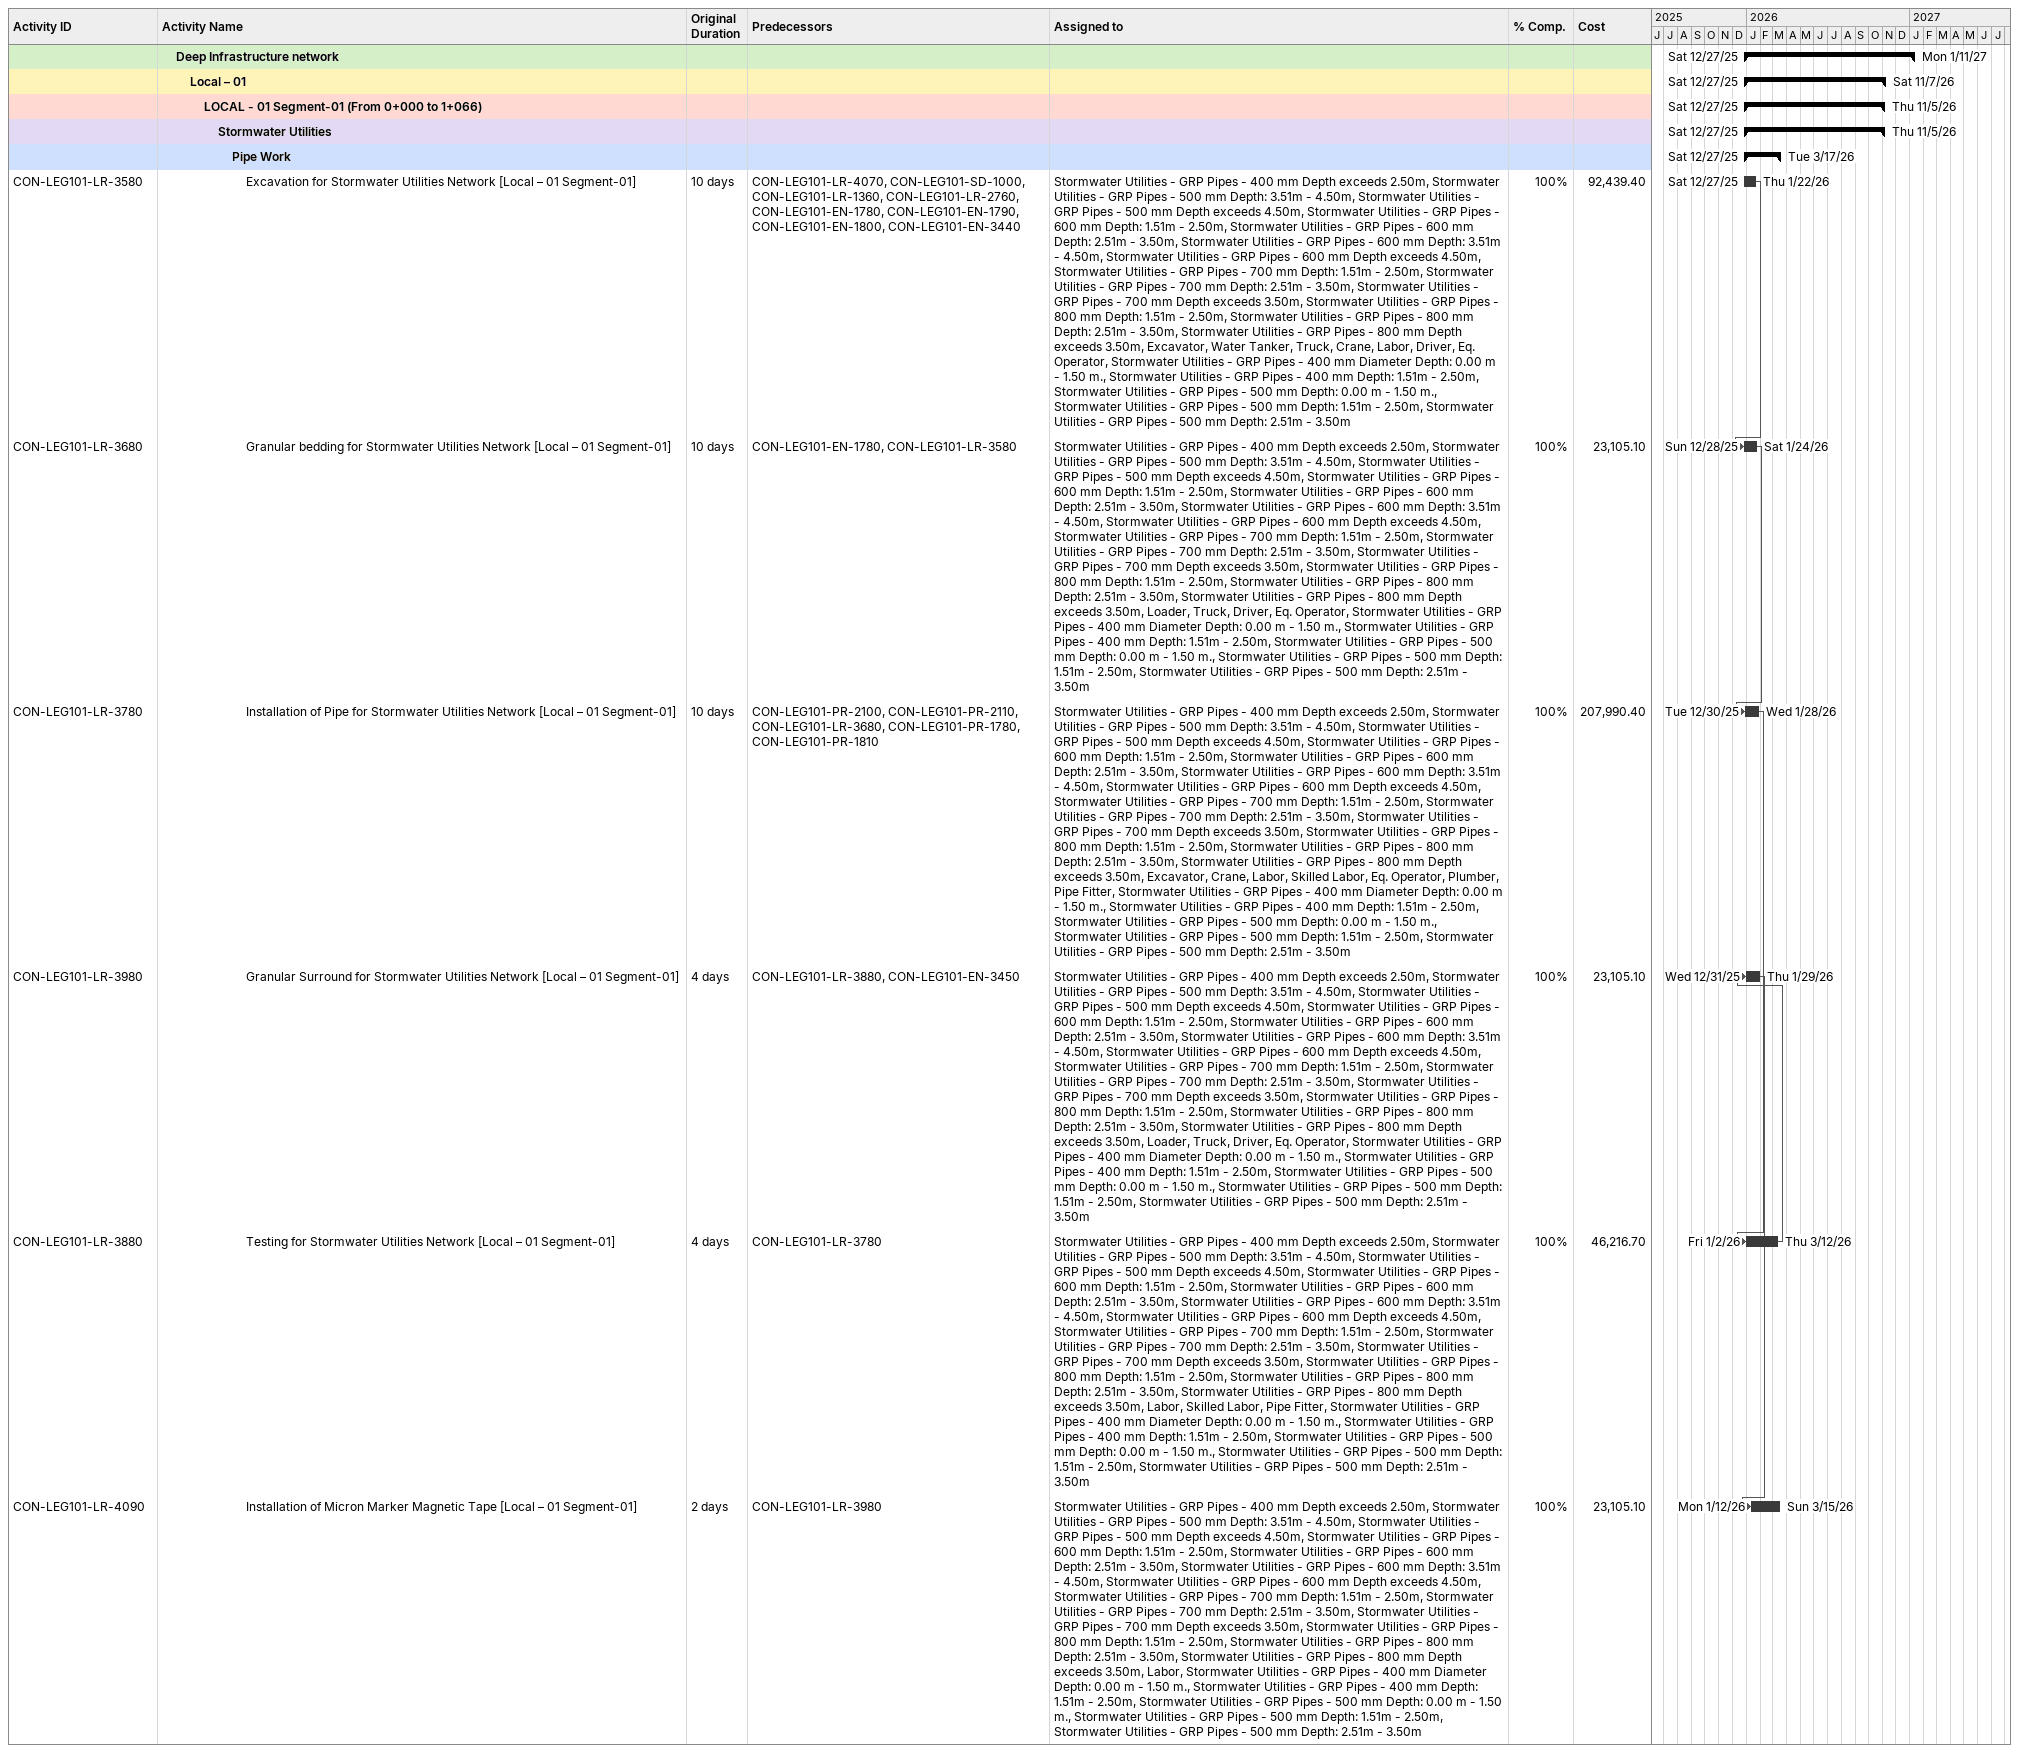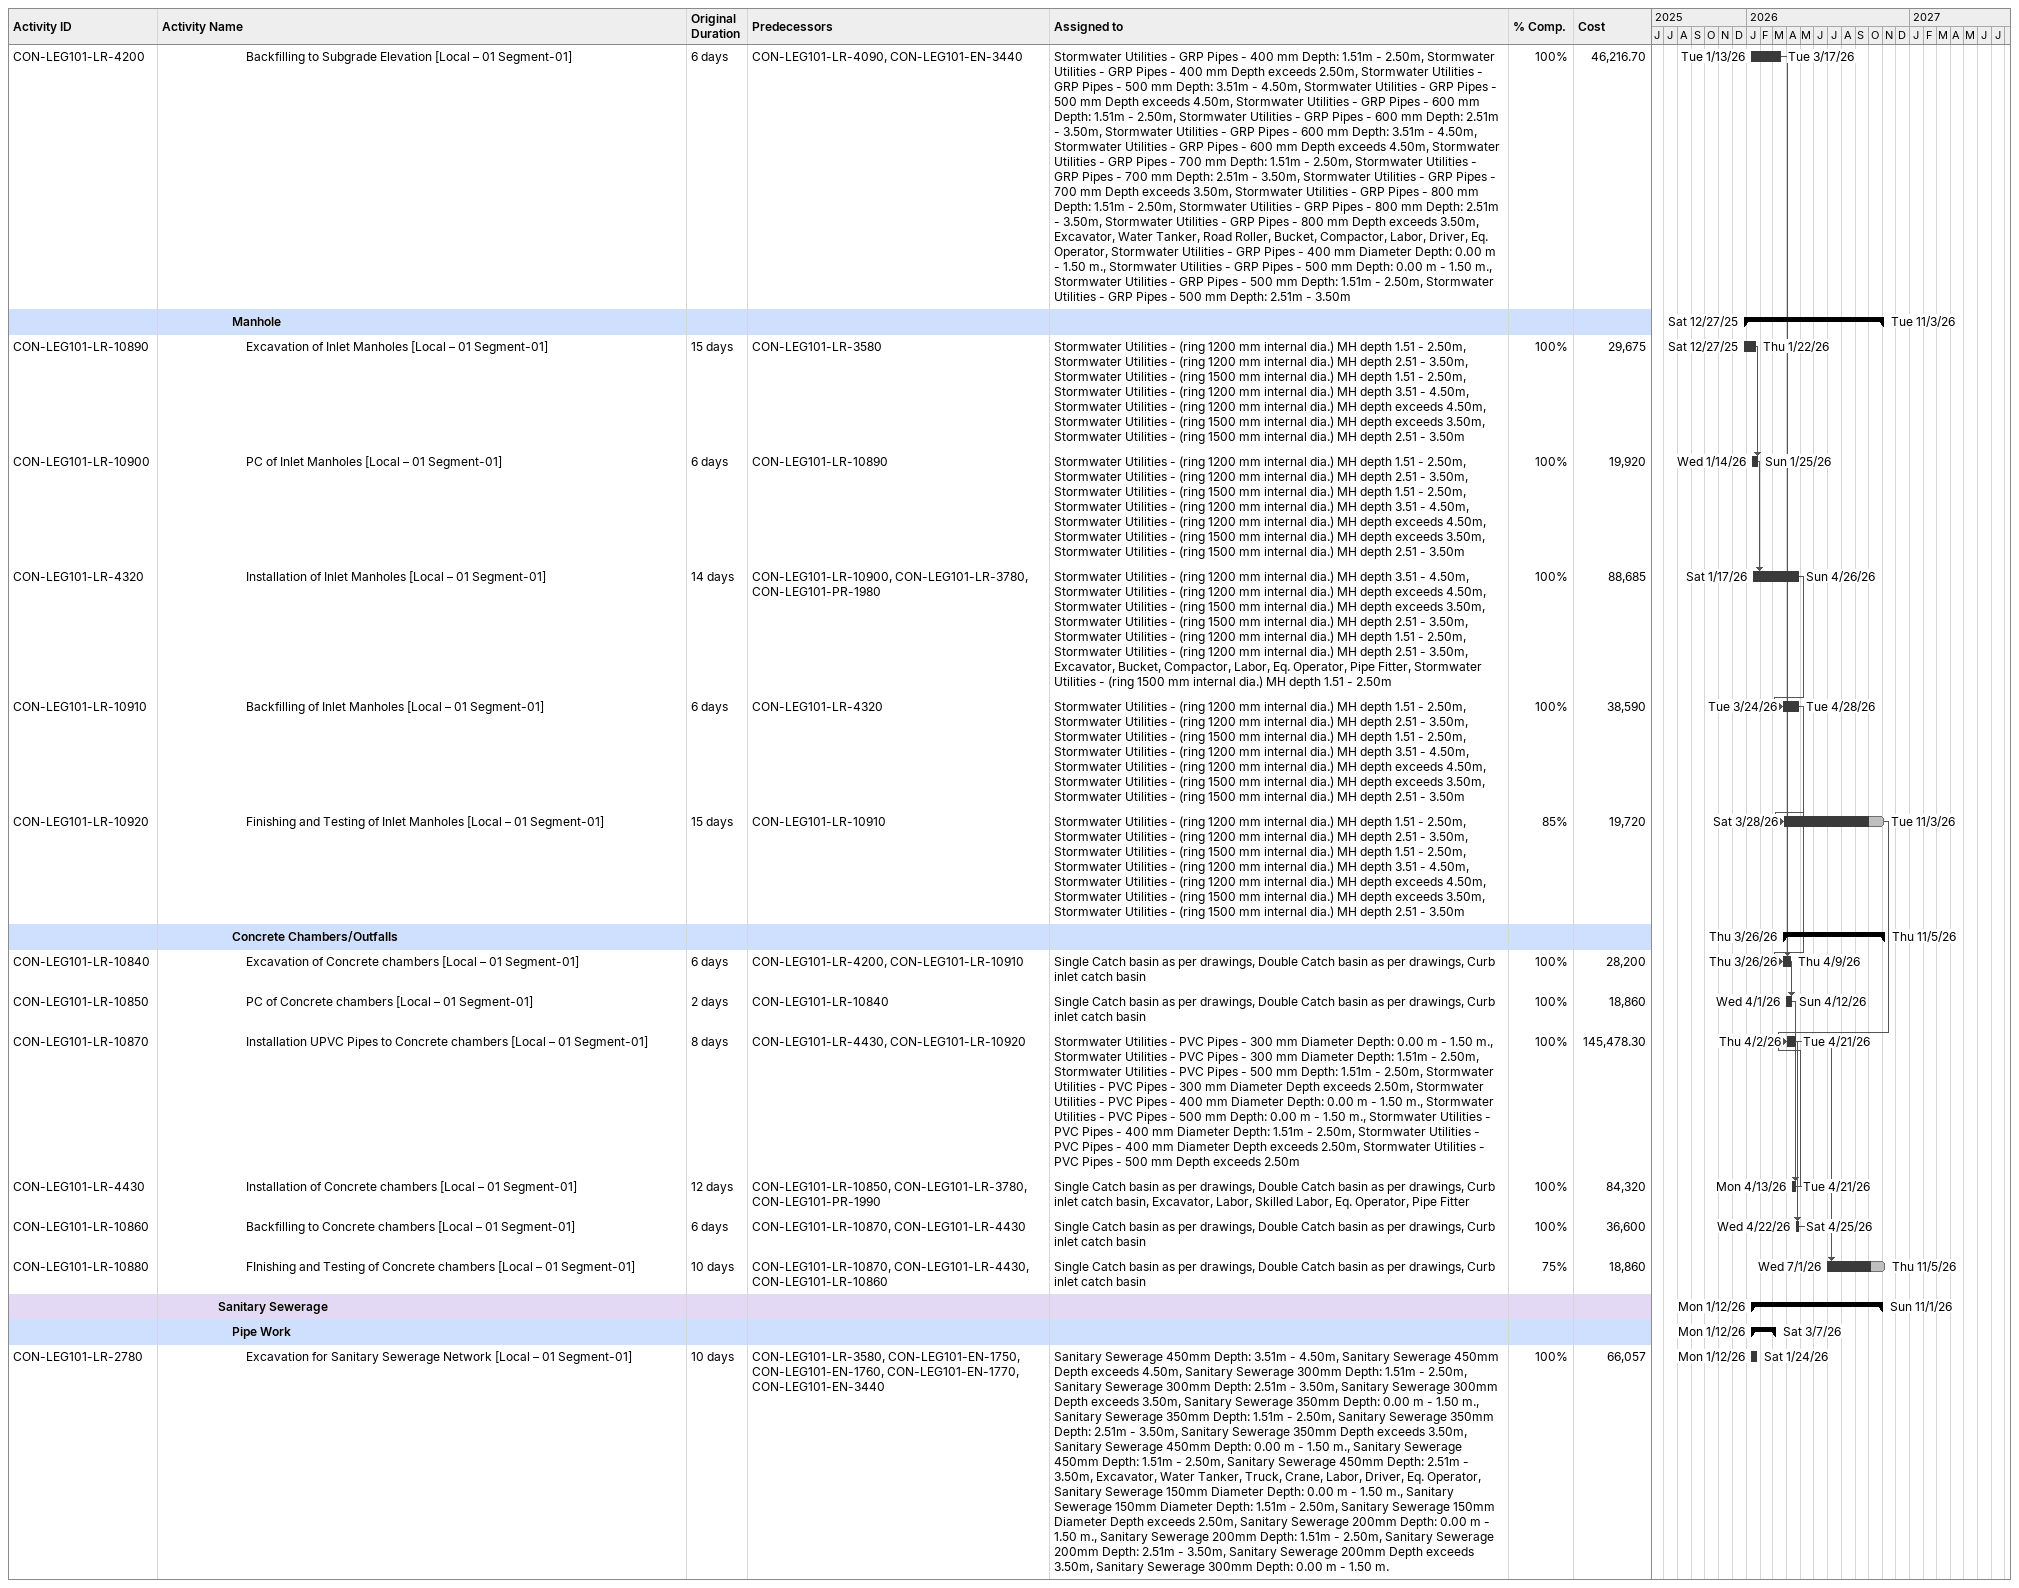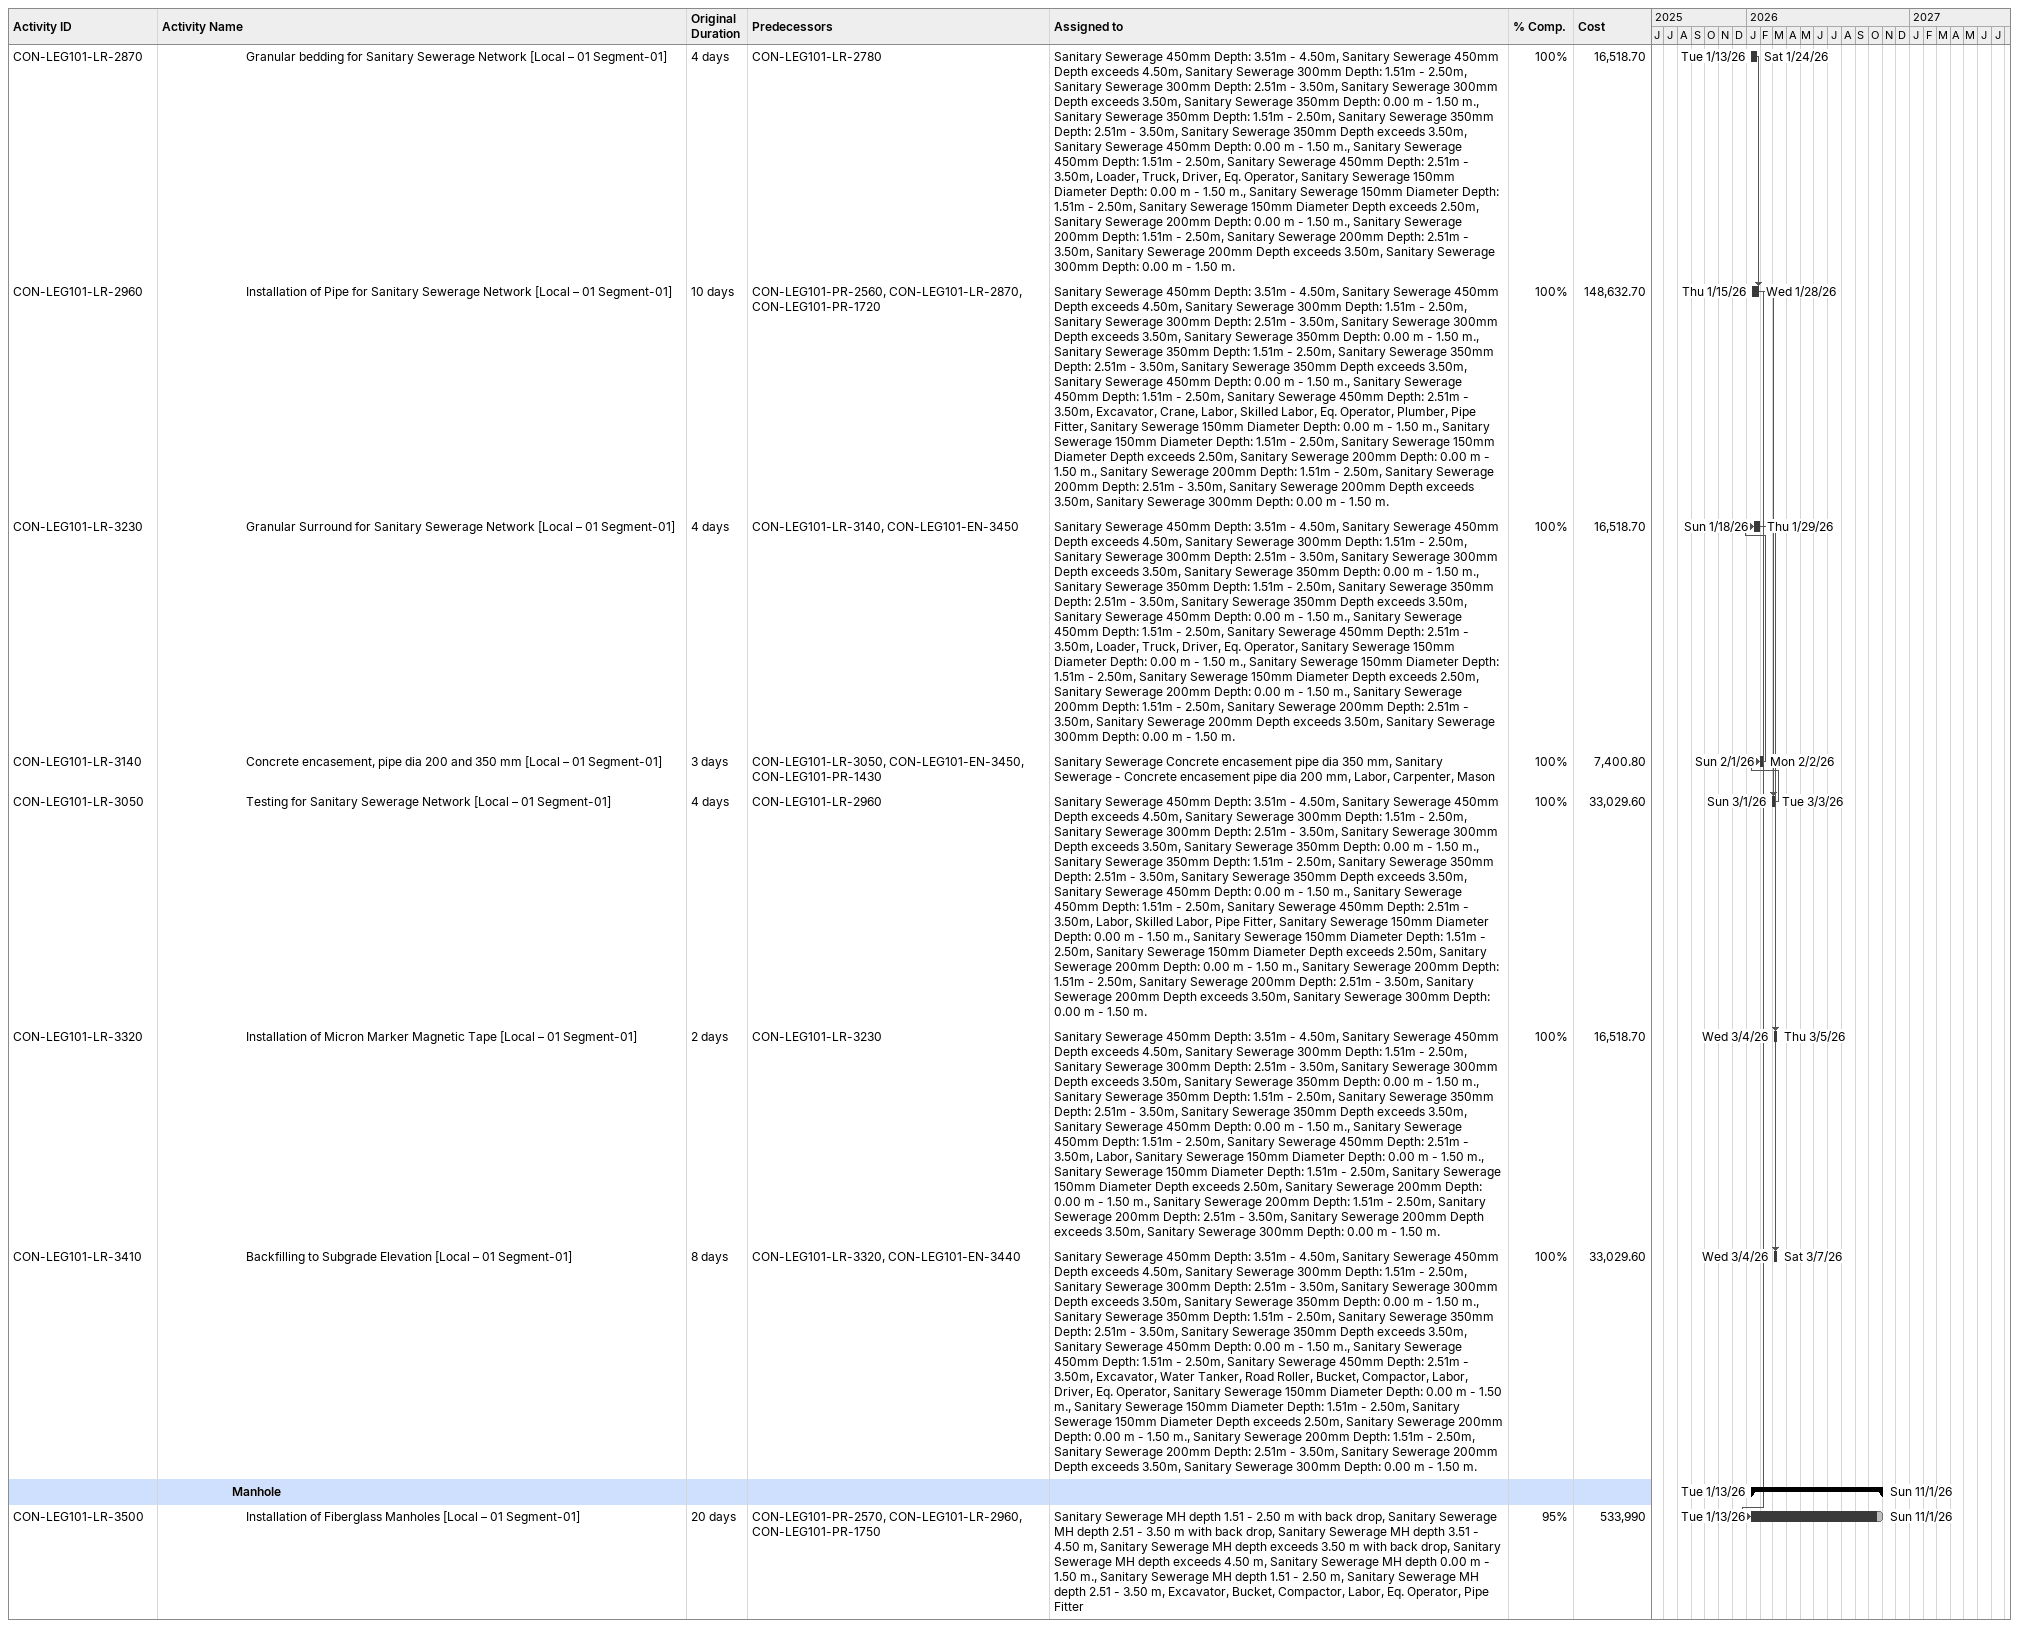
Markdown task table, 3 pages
| ID | Level | Task | Original duration | Start | Finish | Predecessors | Resources | % complete | Cost |
|---|---|---|---|---|---|---|---|---|---|
|  | 2 | **Deep Infrastructure network** |  | 2025-12-27 | 2027-01-11 |  |  |  |  |
|  | 3 | **Local – 01** |  | 2025-12-27 | 2026-11-07 |  |  |  |  |
|  | 4 | **LOCAL - 01 Segment-01 (From 0+000 to 1+066)** |  | 2025-12-27 | 2026-11-05 |  |  |  |  |
|  | 5 | **Stormwater Utilities** |  | 2025-12-27 | 2026-11-05 |  |  |  |  |
|  | 6 | **Pipe Work** |  | 2025-12-27 | 2026-03-17 |  |  |  |  |
| CON-LEG101-LR-3580 | 7 | Excavation for Stormwater Utilities Network [Local – 01 Segment-01] | 10d | 2025-12-27 | 2026-01-22 | CON-LEG101-LR-4070, CON-LEG101-SD-1000, CON-LEG101-LR-1360, CON-LEG101-LR-2760, CON-LEG101-EN-1780, CON-LEG101-EN-1790, CON-LEG101-EN-1800, CON-LEG101-EN-3440 | Stormwater Utilities - GRP Pipes - 400 mm Depth exceeds 2.50m, Stormwater Utilities - GRP Pipes - 500 mm Depth: 3.51m - 4.50m, Stormwater Utilities - GRP Pipes - 500 mm Depth exceeds 4.50m, Stormwater Utilities - GRP Pipes - 600 mm Depth: 1.51m - 2.50m, Stormwater Utilities - GRP Pipes - 600 mm Depth: 2.51m - 3.50m, Stormwater Utilities - GRP Pipes - 600 mm Depth: 3.51m - 4.50m, Stormwater Utilities - GRP Pipes - 600 mm Depth exceeds 4.50m, Stormwater Utilities - GRP Pipes - 700 mm Depth: 1.51m - 2.50m, Stormwater Utilities - GRP Pipes - 700 mm Depth: 2.51m - 3.50m, Stormwater Utilities - GRP Pipes - 700 mm Depth exceeds 3.50m, Stormwater Utilities - GRP Pipes - 800 mm Depth: 1.51m - 2.50m, Stormwater Utilities - GRP Pipes - 800 mm Depth: 2.51m - 3.50m, Stormwater Utilities - GRP Pipes - 800 mm Depth exceeds 3.50m, Excavator, Water Tanker, Truck, Crane, Labor, Driver, Eq. Operator, Stormwater Utilities - GRP Pipes - 400 mm Diameter Depth: 0.00 m - 1.50 m., Stormwater Utilities - GRP Pipes - 400 mm Depth: 1.51m - 2.50m, Stormwater Utilities - GRP Pipes - 500 mm Depth: 0.00 m - 1.50 m., Stormwater Utilities - GRP Pipes - 500 mm Depth: 1.51m - 2.50m, Stormwater Utilities - GRP Pipes - 500 mm Depth: 2.51m - 3.50m | 100 | 92439.40 |
| CON-LEG101-LR-3680 | 7 | Granular bedding for Stormwater Utilities Network [Local – 01 Segment-01] | 10d | 2025-12-28 | 2026-01-24 | CON-LEG101-EN-1780, CON-LEG101-LR-3580 | Stormwater Utilities - GRP Pipes - 400 mm Depth exceeds 2.50m, Stormwater Utilities - GRP Pipes - 500 mm Depth: 3.51m - 4.50m, Stormwater Utilities - GRP Pipes - 500 mm Depth exceeds 4.50m, Stormwater Utilities - GRP Pipes - 600 mm Depth: 1.51m - 2.50m, Stormwater Utilities - GRP Pipes - 600 mm Depth: 2.51m - 3.50m, Stormwater Utilities - GRP Pipes - 600 mm Depth: 3.51m - 4.50m, Stormwater Utilities - GRP Pipes - 600 mm Depth exceeds 4.50m, Stormwater Utilities - GRP Pipes - 700 mm Depth: 1.51m - 2.50m, Stormwater Utilities - GRP Pipes - 700 mm Depth: 2.51m - 3.50m, Stormwater Utilities - GRP Pipes - 700 mm Depth exceeds 3.50m, Stormwater Utilities - GRP Pipes - 800 mm Depth: 1.51m - 2.50m, Stormwater Utilities - GRP Pipes - 800 mm Depth: 2.51m - 3.50m, Stormwater Utilities - GRP Pipes - 800 mm Depth exceeds 3.50m, Loader, Truck, Driver, Eq. Operator, Stormwater Utilities - GRP Pipes - 400 mm Diameter Depth: 0.00 m - 1.50 m., Stormwater Utilities - GRP Pipes - 400 mm Depth: 1.51m - 2.50m, Stormwater Utilities - GRP Pipes - 500 mm Depth: 0.00 m - 1.50 m., Stormwater Utilities - GRP Pipes - 500 mm Depth: 1.51m - 2.50m, Stormwater Utilities - GRP Pipes - 500 mm Depth: 2.51m - 3.50m | 100 | 23105.10 |
| CON-LEG101-LR-3780 | 7 | Installation of Pipe for Stormwater Utilities Network [Local – 01 Segment-01] | 10d | 2025-12-30 | 2026-01-28 | CON-LEG101-PR-2100, CON-LEG101-PR-2110, CON-LEG101-LR-3680, CON-LEG101-PR-1780, CON-LEG101-PR-1810 | Stormwater Utilities - GRP Pipes - 400 mm Depth exceeds 2.50m, Stormwater Utilities - GRP Pipes - 500 mm Depth: 3.51m - 4.50m, Stormwater Utilities - GRP Pipes - 500 mm Depth exceeds 4.50m, Stormwater Utilities - GRP Pipes - 600 mm Depth: 1.51m - 2.50m, Stormwater Utilities - GRP Pipes - 600 mm Depth: 2.51m - 3.50m, Stormwater Utilities - GRP Pipes - 600 mm Depth: 3.51m - 4.50m, Stormwater Utilities - GRP Pipes - 600 mm Depth exceeds 4.50m, Stormwater Utilities - GRP Pipes - 700 mm Depth: 1.51m - 2.50m, Stormwater Utilities - GRP Pipes - 700 mm Depth: 2.51m - 3.50m, Stormwater Utilities - GRP Pipes - 700 mm Depth exceeds 3.50m, Stormwater Utilities - GRP Pipes - 800 mm Depth: 1.51m - 2.50m, Stormwater Utilities - GRP Pipes - 800 mm Depth: 2.51m - 3.50m, Stormwater Utilities - GRP Pipes - 800 mm Depth exceeds 3.50m, Excavator, Crane, Labor, Skilled Labor, Eq. Operator, Plumber, Pipe Fitter, Stormwater Utilities - GRP Pipes - 400 mm Diameter Depth: 0.00 m - 1.50 m., Stormwater Utilities - GRP Pipes - 400 mm Depth: 1.51m - 2.50m, Stormwater Utilities - GRP Pipes - 500 mm Depth: 0.00 m - 1.50 m., Stormwater Utilities - GRP Pipes - 500 mm Depth: 1.51m - 2.50m, Stormwater Utilities - GRP Pipes - 500 mm Depth: 2.51m - 3.50m | 100 | 207990.40 |
| CON-LEG101-LR-3980 | 7 | Granular Surround for Stormwater Utilities Network [Local – 01 Segment-01] | 4d | 2025-12-31 | 2026-01-29 | CON-LEG101-LR-3880, CON-LEG101-EN-3450 | Stormwater Utilities - GRP Pipes - 400 mm Depth exceeds 2.50m, Stormwater Utilities - GRP Pipes - 500 mm Depth: 3.51m - 4.50m, Stormwater Utilities - GRP Pipes - 500 mm Depth exceeds 4.50m, Stormwater Utilities - GRP Pipes - 600 mm Depth: 1.51m - 2.50m, Stormwater Utilities - GRP Pipes - 600 mm Depth: 2.51m - 3.50m, Stormwater Utilities - GRP Pipes - 600 mm Depth: 3.51m - 4.50m, Stormwater Utilities - GRP Pipes - 600 mm Depth exceeds 4.50m, Stormwater Utilities - GRP Pipes - 700 mm Depth: 1.51m - 2.50m, Stormwater Utilities - GRP Pipes - 700 mm Depth: 2.51m - 3.50m, Stormwater Utilities - GRP Pipes - 700 mm Depth exceeds 3.50m, Stormwater Utilities - GRP Pipes - 800 mm Depth: 1.51m - 2.50m, Stormwater Utilities - GRP Pipes - 800 mm Depth: 2.51m - 3.50m, Stormwater Utilities - GRP Pipes - 800 mm Depth exceeds 3.50m, Loader, Truck, Driver, Eq. Operator, Stormwater Utilities - GRP Pipes - 400 mm Diameter Depth: 0.00 m - 1.50 m., Stormwater Utilities - GRP Pipes - 400 mm Depth: 1.51m - 2.50m, Stormwater Utilities - GRP Pipes - 500 mm Depth: 0.00 m - 1.50 m., Stormwater Utilities - GRP Pipes - 500 mm Depth: 1.51m - 2.50m, Stormwater Utilities - GRP Pipes - 500 mm Depth: 2.51m - 3.50m | 100 | 23105.10 |
| CON-LEG101-LR-3880 | 7 | Testing for Stormwater Utilities Network [Local – 01 Segment-01] | 4d | 2026-01-02 | 2026-03-12 | CON-LEG101-LR-3780 | Stormwater Utilities - GRP Pipes - 400 mm Depth exceeds 2.50m, Stormwater Utilities - GRP Pipes - 500 mm Depth: 3.51m - 4.50m, Stormwater Utilities - GRP Pipes - 500 mm Depth exceeds 4.50m, Stormwater Utilities - GRP Pipes - 600 mm Depth: 1.51m - 2.50m, Stormwater Utilities - GRP Pipes - 600 mm Depth: 2.51m - 3.50m, Stormwater Utilities - GRP Pipes - 600 mm Depth: 3.51m - 4.50m, Stormwater Utilities - GRP Pipes - 600 mm Depth exceeds 4.50m, Stormwater Utilities - GRP Pipes - 700 mm Depth: 1.51m - 2.50m, Stormwater Utilities - GRP Pipes - 700 mm Depth: 2.51m - 3.50m, Stormwater Utilities - GRP Pipes - 700 mm Depth exceeds 3.50m, Stormwater Utilities - GRP Pipes - 800 mm Depth: 1.51m - 2.50m, Stormwater Utilities - GRP Pipes - 800 mm Depth: 2.51m - 3.50m, Stormwater Utilities - GRP Pipes - 800 mm Depth exceeds 3.50m, Labor, Skilled Labor, Pipe Fitter, Stormwater Utilities - GRP Pipes - 400 mm Diameter Depth: 0.00 m - 1.50 m., Stormwater Utilities - GRP Pipes - 400 mm Depth: 1.51m - 2.50m, Stormwater Utilities - GRP Pipes - 500 mm Depth: 0.00 m - 1.50 m., Stormwater Utilities - GRP Pipes - 500 mm Depth: 1.51m - 2.50m, Stormwater Utilities - GRP Pipes - 500 mm Depth: 2.51m - 3.50m | 100 | 46216.70 |
| CON-LEG101-LR-4090 | 7 | Installation of Micron Marker Magnetic Tape [Local – 01 Segment-01] | 2d | 2026-01-12 | 2026-03-15 | CON-LEG101-LR-3980 | Stormwater Utilities - GRP Pipes - 400 mm Depth exceeds 2.50m, Stormwater Utilities - GRP Pipes - 500 mm Depth: 3.51m - 4.50m, Stormwater Utilities - GRP Pipes - 500 mm Depth exceeds 4.50m, Stormwater Utilities - GRP Pipes - 600 mm Depth: 1.51m - 2.50m, Stormwater Utilities - GRP Pipes - 600 mm Depth: 2.51m - 3.50m, Stormwater Utilities - GRP Pipes - 600 mm Depth: 3.51m - 4.50m, Stormwater Utilities - GRP Pipes - 600 mm Depth exceeds 4.50m, Stormwater Utilities - GRP Pipes - 700 mm Depth: 1.51m - 2.50m, Stormwater Utilities - GRP Pipes - 700 mm Depth: 2.51m - 3.50m, Stormwater Utilities - GRP Pipes - 700 mm Depth exceeds 3.50m, Stormwater Utilities - GRP Pipes - 800 mm Depth: 1.51m - 2.50m, Stormwater Utilities - GRP Pipes - 800 mm Depth: 2.51m - 3.50m, Stormwater Utilities - GRP Pipes - 800 mm Depth exceeds 3.50m, Labor, Stormwater Utilities - GRP Pipes - 400 mm Diameter Depth: 0.00 m - 1.50 m., Stormwater Utilities - GRP Pipes - 400 mm Depth: 1.51m - 2.50m, Stormwater Utilities - GRP Pipes - 500 mm Depth: 0.00 m - 1.50 m., Stormwater Utilities - GRP Pipes - 500 mm Depth: 1.51m - 2.50m, Stormwater Utilities - GRP Pipes - 500 mm Depth: 2.51m - 3.50m | 100 | 23105.10 |
| CON-LEG101-LR-4200 | 7 | Backfilling to Subgrade Elevation [Local – 01 Segment-01] | 6d | 2026-01-13 | 2026-03-17 | CON-LEG101-LR-4090, CON-LEG101-EN-3440 | Stormwater Utilities - GRP Pipes - 400 mm Depth: 1.51m - 2.50m, Stormwater Utilities - GRP Pipes - 400 mm Depth exceeds 2.50m, Stormwater Utilities - GRP Pipes - 500 mm Depth: 3.51m - 4.50m, Stormwater Utilities - GRP Pipes - 500 mm Depth exceeds 4.50m, Stormwater Utilities - GRP Pipes - 600 mm Depth: 1.51m - 2.50m, Stormwater Utilities - GRP Pipes - 600 mm Depth: 2.51m - 3.50m, Stormwater Utilities - GRP Pipes - 600 mm Depth: 3.51m - 4.50m, Stormwater Utilities - GRP Pipes - 600 mm Depth exceeds 4.50m, Stormwater Utilities - GRP Pipes - 700 mm Depth: 1.51m - 2.50m, Stormwater Utilities - GRP Pipes - 700 mm Depth: 2.51m - 3.50m, Stormwater Utilities - GRP Pipes - 700 mm Depth exceeds 3.50m, Stormwater Utilities - GRP Pipes - 800 mm Depth: 1.51m - 2.50m, Stormwater Utilities - GRP Pipes - 800 mm Depth: 2.51m - 3.50m, Stormwater Utilities - GRP Pipes - 800 mm Depth exceeds 3.50m, Excavator, Water Tanker, Road Roller, Bucket, Compactor, Labor, Driver, Eq. Operator, Stormwater Utilities - GRP Pipes - 400 mm Diameter Depth: 0.00 m - 1.50 m., Stormwater Utilities - GRP Pipes - 500 mm Depth: 0.00 m - 1.50 m., Stormwater Utilities - GRP Pipes - 500 mm Depth: 1.51m - 2.50m, Stormwater Utilities - GRP Pipes - 500 mm Depth: 2.51m - 3.50m | 100 | 46216.70 |
|  | 6 | **Manhole** |  | 2025-12-27 | 2026-11-03 |  |  |  |  |
| CON-LEG101-LR-10890 | 7 | Excavation of Inlet Manholes [Local – 01 Segment-01] | 15d | 2025-12-27 | 2026-01-22 | CON-LEG101-LR-3580 | Stormwater Utilities - (ring 1200 mm internal dia.) MH depth 1.51 - 2.50m, Stormwater Utilities - (ring 1200 mm internal dia.) MH depth 2.51 - 3.50m, Stormwater Utilities - (ring 1500 mm internal dia.) MH depth 1.51 - 2.50m, Stormwater Utilities - (ring 1200 mm internal dia.) MH depth 3.51 - 4.50m, Stormwater Utilities - (ring 1200 mm internal dia.) MH depth exceeds 4.50m, Stormwater Utilities - (ring 1500 mm internal dia.) MH depth exceeds 3.50m, Stormwater Utilities - (ring 1500 mm internal dia.) MH depth 2.51 - 3.50m | 100 | 29675 |
| CON-LEG101-LR-10900 | 7 | PC of Inlet Manholes [Local – 01 Segment-01] | 6d | 2026-01-14 | 2026-01-25 | CON-LEG101-LR-10890 | Stormwater Utilities - (ring 1200 mm internal dia.) MH depth 1.51 - 2.50m, Stormwater Utilities - (ring 1200 mm internal dia.) MH depth 2.51 - 3.50m, Stormwater Utilities - (ring 1500 mm internal dia.) MH depth 1.51 - 2.50m, Stormwater Utilities - (ring 1200 mm internal dia.) MH depth 3.51 - 4.50m, Stormwater Utilities - (ring 1200 mm internal dia.) MH depth exceeds 4.50m, Stormwater Utilities - (ring 1500 mm internal dia.) MH depth exceeds 3.50m, Stormwater Utilities - (ring 1500 mm internal dia.) MH depth 2.51 - 3.50m | 100 | 19920 |
| CON-LEG101-LR-4320 | 7 | Installation of Inlet Manholes [Local – 01 Segment-01] | 14d | 2026-01-17 | 2026-04-26 | CON-LEG101-LR-10900, CON-LEG101-LR-3780, CON-LEG101-PR-1980 | Stormwater Utilities - (ring 1200 mm internal dia.) MH depth 3.51 - 4.50m, Stormwater Utilities - (ring 1200 mm internal dia.) MH depth exceeds 4.50m, Stormwater Utilities - (ring 1500 mm internal dia.) MH depth exceeds 3.50m, Stormwater Utilities - (ring 1500 mm internal dia.) MH depth 2.51 - 3.50m, Stormwater Utilities - (ring 1200 mm internal dia.) MH depth 1.51 - 2.50m, Stormwater Utilities - (ring 1200 mm internal dia.) MH depth 2.51 - 3.50m, Excavator, Bucket, Compactor, Labor, Eq. Operator, Pipe Fitter, Stormwater Utilities - (ring 1500 mm internal dia.) MH depth 1.51 - 2.50m | 100 | 88685 |
| CON-LEG101-LR-10910 | 7 | Backfilling of Inlet Manholes [Local – 01 Segment-01] | 6d | 2026-03-24 | 2026-04-28 | CON-LEG101-LR-4320 | Stormwater Utilities - (ring 1200 mm internal dia.) MH depth 1.51 - 2.50m, Stormwater Utilities - (ring 1200 mm internal dia.) MH depth 2.51 - 3.50m, Stormwater Utilities - (ring 1500 mm internal dia.) MH depth 1.51 - 2.50m, Stormwater Utilities - (ring 1200 mm internal dia.) MH depth 3.51 - 4.50m, Stormwater Utilities - (ring 1200 mm internal dia.) MH depth exceeds 4.50m, Stormwater Utilities - (ring 1500 mm internal dia.) MH depth exceeds 3.50m, Stormwater Utilities - (ring 1500 mm internal dia.) MH depth 2.51 - 3.50m | 100 | 38590 |
| CON-LEG101-LR-10920 | 7 | Finishing and Testing of Inlet Manholes [Local – 01 Segment-01] | 15d | 2026-03-28 | 2026-11-03 | CON-LEG101-LR-10910 | Stormwater Utilities - (ring 1200 mm internal dia.) MH depth 1.51 - 2.50m, Stormwater Utilities - (ring 1200 mm internal dia.) MH depth 2.51 - 3.50m, Stormwater Utilities - (ring 1500 mm internal dia.) MH depth 1.51 - 2.50m, Stormwater Utilities - (ring 1200 mm internal dia.) MH depth 3.51 - 4.50m, Stormwater Utilities - (ring 1200 mm internal dia.) MH depth exceeds 4.50m, Stormwater Utilities - (ring 1500 mm internal dia.) MH depth exceeds 3.50m, Stormwater Utilities - (ring 1500 mm internal dia.) MH depth 2.51 - 3.50m | 85 | 19720 |
|  | 6 | **Concrete Chambers/Outfalls** |  | 2026-03-26 | 2026-11-05 |  |  |  |  |
| CON-LEG101-LR-10840 | 7 | Excavation of Concrete chambers [Local – 01 Segment-01] | 6d | 2026-03-26 | 2026-04-09 | CON-LEG101-LR-4200, CON-LEG101-LR-10910 | Single Catch basin as per drawings, Double Catch basin as per drawings, Curb inlet catch basin | 100 | 28200 |
| CON-LEG101-LR-10850 | 7 | PC of Concrete chambers [Local – 01 Segment-01] | 2d | 2026-04-01 | 2026-04-12 | CON-LEG101-LR-10840 | Single Catch basin as per drawings, Double Catch basin as per drawings, Curb inlet catch basin | 100 | 18860 |
| CON-LEG101-LR-10870 | 7 | Installation UPVC Pipes to Concrete chambers [Local – 01 Segment-01] | 8d | 2026-04-02 | 2026-04-21 | CON-LEG101-LR-4430, CON-LEG101-LR-10920 | Stormwater Utilities - PVC Pipes - 300 mm Diameter Depth: 0.00 m - 1.50 m., Stormwater Utilities - PVC Pipes - 300 mm Diameter Depth: 1.51m - 2.50m, Stormwater Utilities - PVC Pipes - 500 mm Depth: 1.51m - 2.50m, Stormwater Utilities - PVC Pipes - 300 mm Diameter Depth exceeds 2.50m, Stormwater Utilities - PVC Pipes - 400 mm Diameter Depth: 0.00 m - 1.50 m., Stormwater Utilities - PVC Pipes - 500 mm Depth: 0.00 m - 1.50 m., Stormwater Utilities - PVC Pipes - 400 mm Diameter Depth: 1.51m - 2.50m, Stormwater Utilities - PVC Pipes - 400 mm Diameter Depth exceeds 2.50m, Stormwater Utilities - PVC Pipes - 500 mm Depth exceeds 2.50m | 100 | 145478.30 |
| CON-LEG101-LR-4430 | 7 | Installation of Concrete chambers [Local – 01 Segment-01] | 12d | 2026-04-13 | 2026-04-21 | CON-LEG101-LR-10850, CON-LEG101-LR-3780, CON-LEG101-PR-1990 | Single Catch basin as per drawings, Double Catch basin as per drawings, Curb inlet catch basin, Excavator, Labor, Skilled Labor, Eq. Operator, Pipe Fitter | 100 | 84320 |
| CON-LEG101-LR-10860 | 7 | Backfilling to Concrete chambers [Local – 01 Segment-01] | 6d | 2026-04-22 | 2026-04-25 | CON-LEG101-LR-10870, CON-LEG101-LR-4430 | Single Catch basin as per drawings, Double Catch basin as per drawings, Curb inlet catch basin | 100 | 36600 |
| CON-LEG101-LR-10880 | 7 | FInishing and Testing of Concrete chambers [Local – 01 Segment-01] | 10d | 2026-07-01 | 2026-11-05 | CON-LEG101-LR-10870, CON-LEG101-LR-4430, CON-LEG101-LR-10860 | Single Catch basin as per drawings, Double Catch basin as per drawings, Curb inlet catch basin | 75 | 18860 |
|  | 5 | **Sanitary Sewerage** |  | 2026-01-12 | 2026-11-01 |  |  |  |  |
|  | 6 | **Pipe Work** |  | 2026-01-12 | 2026-03-07 |  |  |  |  |
| CON-LEG101-LR-2780 | 7 | Excavation for Sanitary Sewerage Network [Local – 01 Segment-01] | 10d | 2026-01-12 | 2026-01-24 | CON-LEG101-LR-3580, CON-LEG101-EN-1750, CON-LEG101-EN-1760, CON-LEG101-EN-1770, CON-LEG101-EN-3440 | Sanitary Sewerage 450mm Depth: 3.51m - 4.50m, Sanitary Sewerage 450mm Depth exceeds 4.50m, Sanitary Sewerage 300mm Depth: 1.51m - 2.50m, Sanitary Sewerage 300mm Depth: 2.51m - 3.50m, Sanitary Sewerage 300mm Depth exceeds 3.50m, Sanitary Sewerage 350mm Depth: 0.00 m - 1.50 m., Sanitary Sewerage 350mm Depth: 1.51m - 2.50m, Sanitary Sewerage 350mm Depth: 2.51m - 3.50m, Sanitary Sewerage 350mm Depth exceeds 3.50m, Sanitary Sewerage 450mm Depth: 0.00 m - 1.50 m., Sanitary Sewerage 450mm Depth: 1.51m - 2.50m, Sanitary Sewerage 450mm Depth: 2.51m - 3.50m, Excavator, Water Tanker, Truck, Crane, Labor, Driver, Eq. Operator, Sanitary Sewerage 150mm Diameter Depth: 0.00 m - 1.50 m., Sanitary Sewerage 150mm Diameter Depth: 1.51m - 2.50m, Sanitary Sewerage 150mm Diameter Depth exceeds 2.50m, Sanitary Sewerage 200mm Depth: 0.00 m - 1.50 m., Sanitary Sewerage 200mm Depth: 1.51m - 2.50m, Sanitary Sewerage 200mm Depth: 2.51m - 3.50m, Sanitary Sewerage 200mm Depth exceeds 3.50m, Sanitary Sewerage 300mm Depth: 0.00 m - 1.50 m. | 100 | 66057 |
| CON-LEG101-LR-2870 | 7 | Granular bedding for Sanitary Sewerage Network [Local – 01 Segment-01] | 4d | 2026-01-13 | 2026-01-24 | CON-LEG101-LR-2780 | Sanitary Sewerage 450mm Depth: 3.51m - 4.50m, Sanitary Sewerage 450mm Depth exceeds 4.50m, Sanitary Sewerage 300mm Depth: 1.51m - 2.50m, Sanitary Sewerage 300mm Depth: 2.51m - 3.50m, Sanitary Sewerage 300mm Depth exceeds 3.50m, Sanitary Sewerage 350mm Depth: 0.00 m - 1.50 m., Sanitary Sewerage 350mm Depth: 1.51m - 2.50m, Sanitary Sewerage 350mm Depth: 2.51m - 3.50m, Sanitary Sewerage 350mm Depth exceeds 3.50m, Sanitary Sewerage 450mm Depth: 0.00 m - 1.50 m., Sanitary Sewerage 450mm Depth: 1.51m - 2.50m, Sanitary Sewerage 450mm Depth: 2.51m - 3.50m, Loader, Truck, Driver, Eq. Operator, Sanitary Sewerage 150mm Diameter Depth: 0.00 m - 1.50 m., Sanitary Sewerage 150mm Diameter Depth: 1.51m - 2.50m, Sanitary Sewerage 150mm Diameter Depth exceeds 2.50m, Sanitary Sewerage 200mm Depth: 0.00 m - 1.50 m., Sanitary Sewerage 200mm Depth: 1.51m - 2.50m, Sanitary Sewerage 200mm Depth: 2.51m - 3.50m, Sanitary Sewerage 200mm Depth exceeds 3.50m, Sanitary Sewerage 300mm Depth: 0.00 m - 1.50 m. | 100 | 16518.70 |
| CON-LEG101-LR-2960 | 7 | Installation of Pipe for Sanitary Sewerage Network [Local – 01 Segment-01] | 10d | 2026-01-15 | 2026-01-28 | CON-LEG101-PR-2560, CON-LEG101-LR-2870, CON-LEG101-PR-1720 | Sanitary Sewerage 450mm Depth: 3.51m - 4.50m, Sanitary Sewerage 450mm Depth exceeds 4.50m, Sanitary Sewerage 300mm Depth: 1.51m - 2.50m, Sanitary Sewerage 300mm Depth: 2.51m - 3.50m, Sanitary Sewerage 300mm Depth exceeds 3.50m, Sanitary Sewerage 350mm Depth: 0.00 m - 1.50 m., Sanitary Sewerage 350mm Depth: 1.51m - 2.50m, Sanitary Sewerage 350mm Depth: 2.51m - 3.50m, Sanitary Sewerage 350mm Depth exceeds 3.50m, Sanitary Sewerage 450mm Depth: 0.00 m - 1.50 m., Sanitary Sewerage 450mm Depth: 1.51m - 2.50m, Sanitary Sewerage 450mm Depth: 2.51m - 3.50m, Excavator, Crane, Labor, Skilled Labor, Eq. Operator, Plumber, Pipe Fitter, Sanitary Sewerage 150mm Diameter Depth: 0.00 m - 1.50 m., Sanitary Sewerage 150mm Diameter Depth: 1.51m - 2.50m, Sanitary Sewerage 150mm Diameter Depth exceeds 2.50m, Sanitary Sewerage 200mm Depth: 0.00 m - 1.50 m., Sanitary Sewerage 200mm Depth: 1.51m - 2.50m, Sanitary Sewerage 200mm Depth: 2.51m - 3.50m, Sanitary Sewerage 200mm Depth exceeds 3.50m, Sanitary Sewerage 300mm Depth: 0.00 m - 1.50 m. | 100 | 148632.70 |
| CON-LEG101-LR-3230 | 7 | Granular Surround for Sanitary Sewerage Network [Local – 01 Segment-01] | 4d | 2026-01-18 | 2026-01-29 | CON-LEG101-LR-3140, CON-LEG101-EN-3450 | Sanitary Sewerage 450mm Depth: 3.51m - 4.50m, Sanitary Sewerage 450mm Depth exceeds 4.50m, Sanitary Sewerage 300mm Depth: 1.51m - 2.50m, Sanitary Sewerage 300mm Depth: 2.51m - 3.50m, Sanitary Sewerage 300mm Depth exceeds 3.50m, Sanitary Sewerage 350mm Depth: 0.00 m - 1.50 m., Sanitary Sewerage 350mm Depth: 1.51m - 2.50m, Sanitary Sewerage 350mm Depth: 2.51m - 3.50m, Sanitary Sewerage 350mm Depth exceeds 3.50m, Sanitary Sewerage 450mm Depth: 0.00 m - 1.50 m., Sanitary Sewerage 450mm Depth: 1.51m - 2.50m, Sanitary Sewerage 450mm Depth: 2.51m - 3.50m, Loader, Truck, Driver, Eq. Operator, Sanitary Sewerage 150mm Diameter Depth: 0.00 m - 1.50 m., Sanitary Sewerage 150mm Diameter Depth: 1.51m - 2.50m, Sanitary Sewerage 150mm Diameter Depth exceeds 2.50m, Sanitary Sewerage 200mm Depth: 0.00 m - 1.50 m., Sanitary Sewerage 200mm Depth: 1.51m - 2.50m, Sanitary Sewerage 200mm Depth: 2.51m - 3.50m, Sanitary Sewerage 200mm Depth exceeds 3.50m, Sanitary Sewerage 300mm Depth: 0.00 m - 1.50 m. | 100 | 16518.70 |
| CON-LEG101-LR-3140 | 7 | Concrete encasement, pipe dia 200 and 350 mm [Local – 01 Segment-01] | 3d | 2026-02-01 | 2026-02-02 | CON-LEG101-LR-3050, CON-LEG101-EN-3450, CON-LEG101-PR-1430 | Sanitary Sewerage Concrete encasement pipe dia 350 mm, Sanitary Sewerage - Concrete encasement pipe dia 200 mm, Labor, Carpenter, Mason | 100 | 7400.80 |
| CON-LEG101-LR-3050 | 7 | Testing for Sanitary Sewerage Network [Local – 01 Segment-01] | 4d | 2026-03-01 | 2026-03-03 | CON-LEG101-LR-2960 | Sanitary Sewerage 450mm Depth: 3.51m - 4.50m, Sanitary Sewerage 450mm Depth exceeds 4.50m, Sanitary Sewerage 300mm Depth: 1.51m - 2.50m, Sanitary Sewerage 300mm Depth: 2.51m - 3.50m, Sanitary Sewerage 300mm Depth exceeds 3.50m, Sanitary Sewerage 350mm Depth: 0.00 m - 1.50 m., Sanitary Sewerage 350mm Depth: 1.51m - 2.50m, Sanitary Sewerage 350mm Depth: 2.51m - 3.50m, Sanitary Sewerage 350mm Depth exceeds 3.50m, Sanitary Sewerage 450mm Depth: 0.00 m - 1.50 m., Sanitary Sewerage 450mm Depth: 1.51m - 2.50m, Sanitary Sewerage 450mm Depth: 2.51m - 3.50m, Labor, Skilled Labor, Pipe Fitter, Sanitary Sewerage 150mm Diameter Depth: 0.00 m - 1.50 m., Sanitary Sewerage 150mm Diameter Depth: 1.51m - 2.50m, Sanitary Sewerage 150mm Diameter Depth exceeds 2.50m, Sanitary Sewerage 200mm Depth: 0.00 m - 1.50 m., Sanitary Sewerage 200mm Depth: 1.51m - 2.50m, Sanitary Sewerage 200mm Depth: 2.51m - 3.50m, Sanitary Sewerage 200mm Depth exceeds 3.50m, Sanitary Sewerage 300mm Depth: 0.00 m - 1.50 m. | 100 | 33029.60 |
| CON-LEG101-LR-3320 | 7 | Installation of Micron Marker Magnetic Tape [Local – 01 Segment-01] | 2d | 2026-03-04 | 2026-03-05 | CON-LEG101-LR-3230 | Sanitary Sewerage 450mm Depth: 3.51m - 4.50m, Sanitary Sewerage 450mm Depth exceeds 4.50m, Sanitary Sewerage 300mm Depth: 1.51m - 2.50m, Sanitary Sewerage 300mm Depth: 2.51m - 3.50m, Sanitary Sewerage 300mm Depth exceeds 3.50m, Sanitary Sewerage 350mm Depth: 0.00 m - 1.50 m., Sanitary Sewerage 350mm Depth: 1.51m - 2.50m, Sanitary Sewerage 350mm Depth: 2.51m - 3.50m, Sanitary Sewerage 350mm Depth exceeds 3.50m, Sanitary Sewerage 450mm Depth: 0.00 m - 1.50 m., Sanitary Sewerage 450mm Depth: 1.51m - 2.50m, Sanitary Sewerage 450mm Depth: 2.51m - 3.50m, Labor, Sanitary Sewerage 150mm Diameter Depth: 0.00 m - 1.50 m., Sanitary Sewerage 150mm Diameter Depth: 1.51m - 2.50m, Sanitary Sewerage 150mm Diameter Depth exceeds 2.50m, Sanitary Sewerage 200mm Depth: 0.00 m - 1.50 m., Sanitary Sewerage 200mm Depth: 1.51m - 2.50m, Sanitary Sewerage 200mm Depth: 2.51m - 3.50m, Sanitary Sewerage 200mm Depth exceeds 3.50m, Sanitary Sewerage 300mm Depth: 0.00 m - 1.50 m. | 100 | 16518.70 |
| CON-LEG101-LR-3410 | 7 | Backfilling to Subgrade Elevation [Local – 01 Segment-01] | 8d | 2026-03-04 | 2026-03-07 | CON-LEG101-LR-3320, CON-LEG101-EN-3440 | Sanitary Sewerage 450mm Depth: 3.51m - 4.50m, Sanitary Sewerage 450mm Depth exceeds 4.50m, Sanitary Sewerage 300mm Depth: 1.51m - 2.50m, Sanitary Sewerage 300mm Depth: 2.51m - 3.50m, Sanitary Sewerage 300mm Depth exceeds 3.50m, Sanitary Sewerage 350mm Depth: 0.00 m - 1.50 m., Sanitary Sewerage 350mm Depth: 1.51m - 2.50m, Sanitary Sewerage 350mm Depth: 2.51m - 3.50m, Sanitary Sewerage 350mm Depth exceeds 3.50m, Sanitary Sewerage 450mm Depth: 0.00 m - 1.50 m., Sanitary Sewerage 450mm Depth: 1.51m - 2.50m, Sanitary Sewerage 450mm Depth: 2.51m - 3.50m, Excavator, Water Tanker, Road Roller, Bucket, Compactor, Labor, Driver, Eq. Operator, Sanitary Sewerage 150mm Diameter Depth: 0.00 m - 1.50 m., Sanitary Sewerage 150mm Diameter Depth: 1.51m - 2.50m, Sanitary Sewerage 150mm Diameter Depth exceeds 2.50m, Sanitary Sewerage 200mm Depth: 0.00 m - 1.50 m., Sanitary Sewerage 200mm Depth: 1.51m - 2.50m, Sanitary Sewerage 200mm Depth: 2.51m - 3.50m, Sanitary Sewerage 200mm Depth exceeds 3.50m, Sanitary Sewerage 300mm Depth: 0.00 m - 1.50 m. | 100 | 33029.60 |
|  | 6 | **Manhole** |  | 2026-01-13 | 2026-11-01 |  |  |  |  |
| CON-LEG101-LR-3500 | 7 | Installation of Fiberglass Manholes [Local – 01 Segment-01] | 20d | 2026-01-13 | 2026-11-01 | CON-LEG101-PR-2570, CON-LEG101-LR-2960, CON-LEG101-PR-1750 | Sanitary Sewerage MH depth 1.51 - 2.50 m with back drop, Sanitary Sewerage MH depth 2.51 - 3.50 m with back drop, Sanitary Sewerage MH depth 3.51 - 4.50 m, Sanitary Sewerage MH depth exceeds 3.50 m with back drop, Sanitary Sewerage MH depth exceeds 4.50 m, Sanitary Sewerage MH depth 0.00 m - 1.50 m., Sanitary Sewerage MH depth 1.51 - 2.50 m, Sanitary Sewerage MH depth 2.51 - 3.50 m, Excavator, Bucket, Compactor, Labor, Eq. Operator, Pipe Fitter | 95 | 533990 |
